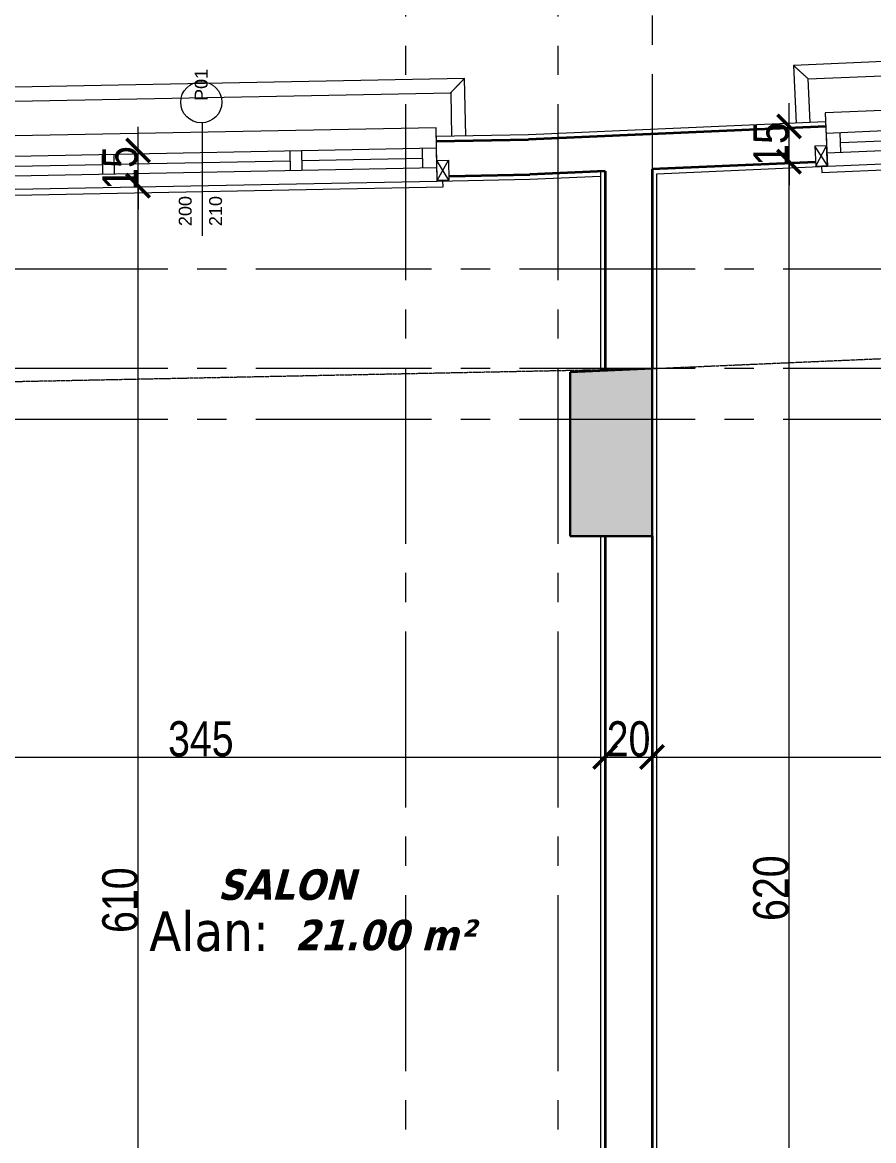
# Model space of a CAD drawing. Header units: millimetres. Extents: x 1373 to 40779, y 1939 to 6439.
# Drawn here: x 14211.8 to 14575, y 4583.9 to 5061 of the extents above; entities that cross this region are included whole.
import ezdxf

# ---------------------------------------------------------------- set-up
doc = ezdxf.new("R2010")
doc.units = ezdxf.units.MM
doc.linetypes.add('IMPORT-CENTER2', pattern=[112.5, 75, -12.5, 12.5, -12.5])
doc.linetypes.add('Sovrapposto', pattern=[0.396875, 0.238125, -0.15875])
for name, color, linetype, lineweight in [('A-AREA-IDEN', 2, 'Continuous', 18), ('A-DETL', 6, 'Continuous', 30), ('A-DETL-GENF', 92, 'Continuous', 18), ('A-GLAZ', 151, 'Continuous', 18), ('A-GLAZ-IDEN', 152, 'Continuous', 18), ('A-GLAZ-SILL', 1, 'Continuous', 9), ('A-WALL', 20, 'Continuous', 9), ('A-WALL-FNSH', 113, 'Continuous', 18), ('ESYA', 3, 'Continuous', 25), ('OLCUIC', 241, 'Continuous', 20), ('S-GRID', 252, 'IMPORT-CENTER2', 5)]:
    doc.layers.add(name, color=color, linetype=linetype, lineweight=lineweight)
doc.styles.add('50', font='arial.ttf', dxfattribs={"width": 0.8})
doc.styles.add('Arial_4', font='arial.ttf', dxfattribs={"height": 5.5})
doc.styles.add('Tahoma_6', font='tahoma.ttf', dxfattribs={"height": 0.17})
doc.styles.add('Tahoma_B_I', font='', dxfattribs={"height": 11})
doc.styles.get('Tahoma_B_I').set_extended_font_data('Tahoma', italic=True, bold=True)
doc.dimstyles.new('NERGİS', dxfattribs={"dimtxt": 15, "dimasz": 10, "dimexe": 20, "dimexo": 150, "dimgap": 0, "dimtad": 1, "dimdec": 0, "dimzin": 1, "dimtxsty": '50', "dimblk": 'ARCHTICK', "dimcen": 0, "dimse1": 1, "dimse2": 1, "dimclrd": 56, "dimclrt": 56, "dimazin": 3, "dimtfac": 1, "dimtdec": 0, "dimtix": 1, "dimtmove": 2, "dimatfit": 2, "dimldrblk": 'DOTSMALL', "dimlwd": 0, "dimlwe": -1, "dimarcsym": 0})

# ---------------------------------------------------------------- blocks, each defined once
blk = doc.blocks.new('Tpl Variable Casement1 - _FRANSUZ-2080562-1_ NORMAL KAT')
at = {"layer": 'A-GLAZ'}
for p, q in [((-166.07, 34.91), (-166.07, 10.35)), ((59.07, 34.91), (-166.07, 34.91)), ((59.07, 10.35), (59.07, 34.91)), ((-160.07, 10.35), (-160.07, 28.91)), ((-160.07, 28.91), (53.07, 28.91)), ((53.07, 28.91), (53.07, 10.35)), ((-153.5, 14.1), (-153.5, -2.95)), ((46.5, 14.1), (-153.5, 14.1)), ((46.5, 14.1), (-153.5, 14.1)), ((-153.5, 14.1), (-153.5, -8.65)), ((46.5, -2.95), (46.5, 14.1)), ((46.5, -8.65), (46.5, 14.1)), ((46.5, 5.35), (-153.5, 5.35)), ((-153.5, 5.35), (-153.5, -2.95)), ((-147.5, -2.95), (-147.5, 5.35)), ((-96, -2.95), (-96, 5.35)), ((-91, -2.95), (-91, 5.35)), ((-16, -2.95), (-16, 5.35)), ((-11, -2.95), (-11, 5.35)), ((40.5, -2.95), (40.5, 5.35)), ((46.5, -2.95), (46.5, 5.35)), ((-158.5, -8.4), (-153.5, 0.1)), ((-153.5, -8.4), (-158.5, 0.1)), ((-158.5, 0.1), (-158.5, -8.4)), ((-153.5, 0.1), (-158.5, 0.1)), ((-153.5, -8.4), (-153.5, 0.1)), ((-147.5, 1.2), (-96, 1.2)), ((-91, 1.2), (-16, 1.2)), ((-11, 1.2), (40.5, 1.2)), ((51.5, -8.4), (46.5, 0.1)), ((46.5, -8.4), (51.5, 0.1)), ((46.5, -8.4), (46.5, 0.1)), ((46.5, 0.1), (51.5, 0.1)), ((51.5, 0.1), (51.5, -8.4)), ((-153.5, -2.95), (46.5, -2.95)), ((-153.5, -2.95), (46.5, -2.95)), ((-158.5, -8.4), (-153.5, -8.4)), ((-156, -8.65), (-156, -11.15)), ((-153.5, -8.65), (46.5, -8.65)), ((51.5, -8.4), (46.5, -8.4)), ((49, -11.15), (49, -8.65)), ((-156, -11.15), (49, -11.15))]:
    blk.add_line(p, q, dxfattribs=at)
for points in [[(-160.07, 28.91), (-160.07, 28.91), (-160.12, 28.96), (-160.29, 29.13), (-160.46, 29.31), (-160.64, 29.49), (-160.81, 29.66), (-160.99, 29.83), (-161.24, 30.08), (-161.51, 30.36), (-161.74, 30.58), (-161.92, 30.76), (-162.1, 30.95), (-162.29, 31.14), (-162.48, 31.33), (-162.68, 31.52), (-162.87, 31.72), (-163.07, 31.91), (-163.26, 32.11), (-163.46, 32.31), (-163.65, 32.5), (-163.84, 32.69), (-164.03, 32.88), (-164.22, 33.06), (-164.4, 33.24), (-164.57, 33.41), (-164.74, 33.58), (-164.95, 33.79), (-165.15, 33.99), (-165.33, 34.17), (-165.49, 34.34), (-165.67, 34.52), (-165.85, 34.69), (-166.02, 34.86), (-166.07, 34.91), (-166.07, 34.91)], [(53.07, 28.91), (53.07, 28.91), (53.12, 28.97), (53.29, 29.13), (53.46, 29.31), (53.64, 29.49), (53.81, 29.66), (53.99, 29.84), (54.24, 30.08), (54.51, 30.35), (54.74, 30.59), (54.92, 30.76), (55.1, 30.95), (55.29, 31.14), (55.48, 31.33), (55.68, 31.52), (55.87, 31.72), (56.07, 31.91), (56.26, 32.11), (56.46, 32.31), (56.65, 32.5), (56.85, 32.69), (57.03, 32.88), (57.22, 33.06), (57.4, 33.24), (57.57, 33.41), (57.73, 33.58), (57.95, 33.79), (58.15, 33.99), (58.32, 34.17), (58.49, 34.34), (58.67, 34.52), (58.85, 34.69), (59.02, 34.86), (59.07, 34.91), (59.07, 34.91)]]:
    blk.add_open_spline(points, degree=3, knots=[0, 0, 0, 0, 0.083333, 0.125, 0.166667, 0.208333, 0.229167, 0.25, 0.291667, 0.333333, 0.354167, 0.375, 0.395833, 0.416667, 0.4375, 0.458333, 0.479167, 0.5, 0.520833, 0.541667, 0.5625, 0.583333, 0.604167, 0.625, 0.645833, 0.666667, 0.6875, 0.708333, 0.75, 0.770833, 0.791667, 0.833333, 0.875, 0.916667, 1, 1, 1, 1], dxfattribs=at)
at = {"layer": 'A-GLAZ-SILL'}
for p, q in [((-153.5, 14.1), (-153.5, 10.47)), ((46.5, 14.1), (-153.5, 14.1)), ((46.5, 10.35), (46.5, 14.1))]:
    blk.add_line(p, q, dxfattribs=at)
blk = doc.blocks.new('_MB_TASLAK_MAHALL_ETİKETİ_50_ÖL1 - _MB_1_100 ODA ETİKETİ 2-1849262-1_ NORMAL KAT')
at = {"layer": 'A-AREA-IDEN', "insert": (-0.1168, 0.0189), "char_height": 0.17, "width": 0.633333, "attachment_point": 1, "style": 'Tahoma_6'}
blk.add_mtext('Alan:', dxfattribs=at)
blk = doc.blocks.new('TR_Pencere_pozu_04_saga_uste_1_5mm - TR_Pencere_pozu_04_saga_uste_1_5mm-1434201-1_ NORMAL KAT')
at = {"layer": 'A-GLAZ-IDEN'}
blk.add_line((0.2924, 0), (-0.1896, 0), dxfattribs=at)
blk.add_circle((0.38, 0.0044), 0.0878, dxfattribs=at)
blk = doc.blocks.new('_ArchTick')
at = {"color": 0, "linetype": 'ByBlock', "const_width": 0.15}
blk.add_lwpolyline([(-0.5, -0.5), (0.5, 0.5)], dxfattribs=at)
blk = doc.blocks.new('*D17725')
at = {"layer": 'Defpoints', "color": 0, "transparency": 16777216}
for p in [(14241.12, 4991.38), (14261.12, 4991.38), (14241.12, 4381.56)]:
    blk.add_point(p, dxfattribs=at)
at = {"layer": 'OLCUIC', "color": 56, "lineweight": 0, "transparency": 16777216}
blk.add_line((14261.12, 4381.56), (14261.12, 4991.38), dxfattribs=at)
at = {"layer": 'OLCUIC', "color": 56, "lineweight": 0, "transparency": 16777216, "xscale": 10, "yscale": 10, "zscale": 10}
for p, rotation in [((14261.12, 4991.38), 90), ((14261.12, 4381.56), 270)]:
    blk.add_blockref('_ArchTick', p, dxfattribs=dict(at, rotation=rotation))
at = {"layer": 'OLCUIC', "color": 56, "transparency": 16777216, "insert": (14253.46, 4686.47), "char_height": 15, "width": 1.1952, "attachment_point": 5, "rotation": 90, "style": '50'}
blk.add_mtext('610', dxfattribs=at)
blk = doc.blocks.new('_DotSmall')
at = {"layer": 'ESYA', "color": 0, "const_width": 0.5}
blk.add_lwpolyline([(-0.0625, 0, 1), (0.0625, 0, 1)], format="xyb", close=True, dxfattribs=at)
blk = doc.blocks.new('*D17726')
at = {"layer": 'Defpoints', "color": 0, "transparency": 16777216}
for p in [(14241.12, 5006.38), (14261.12, 5006.38), (14241.12, 4991.38)]:
    blk.add_point(p, dxfattribs=at)
at = {"layer": 'OLCUIC', "color": 56, "lineweight": 0, "transparency": 16777216}
for p, q in [((14261.12, 5006.38), (14261.12, 5016.38)), ((14261.12, 4991.38), (14261.12, 5006.38)), ((14261.12, 4991.38), (14261.12, 4981.38))]:
    blk.add_line(p, q, dxfattribs=at)
at = {"layer": 'OLCUIC', "color": 56, "lineweight": 0, "transparency": 16777216, "xscale": 10, "yscale": 10, "zscale": 10}
for p, rotation in [((14261.12, 5006.38), 270), ((14261.12, 4991.38), 90)]:
    blk.add_blockref('_ArchTick', p, dxfattribs=dict(at, rotation=rotation))
at = {"layer": 'OLCUIC', "color": 56, "transparency": 16777216, "insert": (14253.46, 4998.88), "char_height": 15, "width": 0.7968, "attachment_point": 5, "rotation": 90, "style": '50'}
blk.add_mtext('15', dxfattribs=at)
blk = doc.blocks.new('*D17738')
at = {"layer": 'Defpoints', "color": 0, "transparency": 16777216}
for p in [(14538.88, 5001.62), (14558.88, 5001.62), (14518.88, 4381.56)]:
    blk.add_point(p, dxfattribs=at)
at = {"layer": 'OLCUIC', "color": 56, "lineweight": 0, "transparency": 16777216}
blk.add_line((14538.88, 4381.56), (14538.88, 5001.62), dxfattribs=at)
at = {"layer": 'OLCUIC', "color": 56, "lineweight": 0, "transparency": 16777216, "xscale": 10, "yscale": 10, "zscale": 10}
for p, rotation in [((14538.88, 5001.62), 90), ((14538.88, 4381.56), 270)]:
    blk.add_blockref('_ArchTick', p, dxfattribs=dict(at, rotation=rotation))
at = {"layer": 'OLCUIC', "color": 56, "transparency": 16777216, "insert": (14531.22, 4691.59), "char_height": 15, "width": 0.7968, "attachment_point": 5, "rotation": 90, "style": '50'}
blk.add_mtext('620', dxfattribs=at)
blk = doc.blocks.new('*D17739')
at = {"layer": 'Defpoints', "color": 0, "transparency": 16777216}
for p in [(14538.88, 5016.61), (14558.88, 5016.61), (14558.88, 5001.62)]:
    blk.add_point(p, dxfattribs=at)
at = {"layer": 'OLCUIC', "color": 56, "lineweight": 0, "transparency": 16777216}
for p, q in [((14538.88, 5016.61), (14538.88, 5026.61)), ((14538.88, 5001.62), (14538.88, 5016.61)), ((14538.88, 5001.62), (14538.88, 4991.62))]:
    blk.add_line(p, q, dxfattribs=at)
at = {"layer": 'OLCUIC', "color": 56, "lineweight": 0, "transparency": 16777216, "xscale": 10, "yscale": 10, "zscale": 10}
for p, rotation in [((14538.88, 5016.61), 270), ((14538.88, 5001.62), 90)]:
    blk.add_blockref('_ArchTick', p, dxfattribs=dict(at, rotation=rotation))
at = {"layer": 'OLCUIC', "color": 56, "transparency": 16777216, "insert": (14531.22, 5009.11), "char_height": 15, "width": 1.1952, "attachment_point": 5, "rotation": 90, "style": '50'}
blk.add_mtext('15', dxfattribs=at)
blk = doc.blocks.new('*D18076')
at = {"layer": 'Defpoints', "color": 0, "transparency": 16777216}
for p in [(14115.42, 4747.55), (14460.42, 4747.55), (14460.42, 4747.55)]:
    blk.add_point(p, dxfattribs=at)
at = {"layer": 'OLCUIC', "color": 56, "lineweight": 0, "transparency": 16777216}
blk.add_line((14115.42, 4747.55), (14460.42, 4747.55), dxfattribs=at)
at = {"layer": 'OLCUIC', "color": 56, "lineweight": 0, "transparency": 16777216, "xscale": 10, "yscale": 10, "zscale": 10, "rotation": 180}
blk.add_blockref('_ArchTick', (14115.42, 4747.55), dxfattribs=at)
at = {"layer": 'OLCUIC', "color": 56, "lineweight": 0, "transparency": 16777216, "xscale": 10, "yscale": 10, "zscale": 10}
blk.add_blockref('_ArchTick', (14460.42, 4747.55), dxfattribs=at)
at = {"layer": 'OLCUIC', "color": 56, "transparency": 16777216, "insert": (14287.92, 4755.22), "char_height": 15, "attachment_point": 5, "style": '50'}
blk.add_mtext('345', dxfattribs=at)
blk = doc.blocks.new('*D18077')
at = {"layer": 'Defpoints', "color": 0, "transparency": 16777216}
for p in [(14460.42, 4747.55), (14480.42, 4747.55), (14480.42, 4747.55)]:
    blk.add_point(p, dxfattribs=at)
at = {"layer": 'OLCUIC', "color": 56, "lineweight": 0, "transparency": 16777216}
blk.add_line((14460.42, 4747.55), (14480.42, 4747.55), dxfattribs=at)
at = {"layer": 'OLCUIC', "color": 56, "lineweight": 0, "transparency": 16777216, "xscale": 10, "yscale": 10, "zscale": 10, "rotation": 180}
blk.add_blockref('_ArchTick', (14460.42, 4747.55), dxfattribs=at)
at = {"layer": 'OLCUIC', "color": 56, "lineweight": 0, "transparency": 16777216, "xscale": 10, "yscale": 10, "zscale": 10}
blk.add_blockref('_ArchTick', (14480.42, 4747.55), dxfattribs=at)
at = {"layer": 'OLCUIC', "color": 56, "transparency": 16777216, "insert": (14470.42, 4755.21), "char_height": 15, "attachment_point": 5, "style": '50'}
blk.add_mtext('20', dxfattribs=at)
blk = doc.blocks.new('*D18078')
at = {"layer": 'Defpoints', "color": 0, "transparency": 16777216}
for p in [(14480.42, 4747.55), (14825.42, 4747.55), (14825.42, 4747.55)]:
    blk.add_point(p, dxfattribs=at)
at = {"layer": 'OLCUIC', "color": 56, "lineweight": 0, "transparency": 16777216}
blk.add_line((14480.42, 4747.55), (14825.42, 4747.55), dxfattribs=at)
at = {"layer": 'OLCUIC', "color": 56, "lineweight": 0, "transparency": 16777216, "xscale": 10, "yscale": 10, "zscale": 10, "rotation": 180}
blk.add_blockref('_ArchTick', (14480.42, 4747.55), dxfattribs=at)
at = {"layer": 'OLCUIC', "color": 56, "lineweight": 0, "transparency": 16777216, "xscale": 10, "yscale": 10, "zscale": 10}
blk.add_blockref('_ArchTick', (14825.42, 4747.55), dxfattribs=at)
at = {"layer": 'OLCUIC', "color": 56, "transparency": 16777216, "insert": (14652.92, 4755.22), "char_height": 15, "attachment_point": 5, "style": '50'}
blk.add_mtext('345', dxfattribs=at)

msp = doc.modelspace()

# ---------------------------------------------------------------- hatches: boundary and pattern name
at = {"layer": 'A-DETL-GENF'}
h = msp.add_hatch(dxfattribs=at)
h.set_pattern_fill('FP_21', color=153, style=0, pattern_type=2)
h.set_pattern_definition([(45, (14411.07, 4456.518), (-17.9605, 17.9605), []), (45, (14429.03, 4456.518), (-17.9605, 17.9605), [12.7, -12.7])])
h.paths.add_polyline_path([(13955.42, 3375.28), (13955.42, 3445.28), (13920.42, 3445.28), (13920.42, 3375.28)])
h.paths.add_polyline_path([(15523.4, 3375.28), (15523.4, 3410.28), (15453.4, 3410.28), (15453.4, 3375.28), (15464.63, 3375.28)])
h.paths.add_polyline_path([(13405.71, 3375.28), (13475.71, 3375.28), (13475.71, 3410.28), (13405.71, 3410.28)])
h.paths.add_polyline_path([(14475.42, 3375.28), (14475.42, 3445.28), (14440.42, 3445.28), (14440.42, 3375.28)])
h.paths.add_polyline_path([(15010.42, 3375.28), (15045.42, 3375.28), (15045.42, 3445.28), (15010.42, 3445.28)])
h.paths.add_polyline_path([(15502.98, 3841.56), (15501.44, 3876.56), (15431.44, 3876.56), (15431.44, 3841.56), (15464.63, 3841.56)])
h.paths.add_polyline_path([(15045.42, 3841.56), (15045.42, 3951.56), (14855.42, 3951.56), (14855.42, 3926.56), (15020.42, 3926.56), (15020.42, 3841.56)])
h.paths.add_polyline_path([(13950.42, 3841.56), (13950.42, 3951.56), (13920.42, 3951.56), (13920.42, 3841.56)])
h.paths.add_polyline_path([(13405.71, 3841.56), (13475.71, 3841.56), (13475.71, 3876.56), (13405.71, 3876.56)])
h.paths.add_polyline_path([(14615.42, 3926.56), (14615.42, 4216.56), (14590.42, 4216.56), (14590.42, 3926.56)])
h.paths.add_polyline_path([(14434.13, 3926.56), (14465.42, 3926.56), (14465.42, 3951.56), (14400.42, 3951.56), (14400.42, 4216.56), (14375.42, 4216.56), (14375.42, 3926.56)])
h.paths.add_polyline_path([(15479.98, 4366.56), (15478.45, 4401.56), (15408.45, 4401.56), (15408.45, 4366.56), (15464.63, 4366.56)])
h.paths.add_polyline_path([(14880.42, 4366.56), (14880.42, 4401.56), (14810.42, 4401.56), (14810.42, 4366.56), (14820.57, 4366.56)])
h.paths.add_polyline_path([(14480.42, 4366.56), (14480.42, 4401.56), (14375.42, 4401.56), (14375.42, 4366.56), (14434.13, 4366.56)])
h.paths.add_polyline_path([(13967.42, 4366.56), (13967.42, 4391.56), (13817.42, 4391.56), (13817.42, 4366.56), (13918.88, 4366.56)])
h.paths.add_polyline_path([(13475.71, 4366.56), (13475.71, 4401.56), (13405.71, 4401.56), (13405.71, 4366.56)])
h.paths.add_polyline_path([(13440.71, 4821.52), (13440.71, 4891.52), (13405.71, 4891.52), (13405.71, 4821.52)])
h.paths.add_polyline_path([(13852.42, 4829.38), (13852.42, 4900.05), (13817.42, 4899.38), (13817.42, 4829.38)])
h.paths.add_polyline_path([(14445.49, 4841.77), (14480.49, 4841.77), (14480.49, 4913.29), (14445.49, 4911.77), (14445.49, 4889.6)])
h.paths.add_polyline_path([(14835.42, 4857.21), (14835.42, 4928.73), (14800.49, 4927.21), (14800.49, 4857.21)])
h.paths.add_polyline_path([(15454.18, 4884.14), (15454.18, 4955.66), (15419.18, 4954.14), (15419.18, 4884.14)])

# ---------------------------------------------------------------- linework, layer by layer
at = {"layer": 'A-DETL'}
for p, q in [((14480.49, 4913.29), (14445.49, 4911.77)), ((14445.49, 4911.77), (14445.49, 4841.77)), ((14480.49, 4911.77), (14480.49, 4913.29)), ((14480.49, 4841.77), (14480.49, 4911.77)), ((14445.49, 4841.77), (14480.49, 4841.77))]:
    msp.add_line(p, q, dxfattribs=at)
at = {"layer": 'A-WALL', "lineweight": 35}
for p, q in [((14554.56, 5016.61), (14427.78, 5011.09)), ((14388.39, 5010.31), (14427.78, 5011.09)), ((14550.21, 5001.4), (14480.42, 4998.37)), ((14393.69, 4995.42), (14428.25, 4996.1)), ((14460.42, 4997.5), (14428.25, 4996.1)), ((14460.42, 4997.5), (14460.42, 4912.41)), ((14480.42, 4998.37), (14480.42, 4913.28)), ((14460.42, 4841.77), (14460.42, 4401.56)), ((14480.42, 4841.77), (14480.42, 4401.56))]:
    msp.add_line(p, q, dxfattribs=at)
at = {"layer": 'A-WALL'}
msp.add_line((14458.42, 4997.41), (14458.42, 4995.41), dxfattribs=at)
at = {"layer": 'A-WALL-FNSH', "color": 7, "lineweight": 9}
for p, q in [((14554.47, 5018.6), (14427.72, 5013.09)), ((14427.72, 5013.09), (14388.35, 5012.31)), ((14482.42, 4996.45), (14555.3, 4999.62)), ((14482.42, 4383.56), (14482.42, 4996.45)), ((14388.73, 4993.32), (14428.32, 4994.1)), ((14428.32, 4994.1), (14458.42, 4995.41)), ((14458.42, 4995.41), (14458.42, 4912.33)), ((14458.42, 4841.77), (14458.42, 4401.56))]:
    msp.add_line(p, q, dxfattribs=at)
at = {"layer": 'S-GRID', "lineweight": 18}
for p, q in [((14375.42, 2926.07), (14375.42, 5376.43)), ((14440.42, 2926.07), (14440.42, 5376.43)), ((14480.49, 5376.43), (14480.49, 2926.07)), ((15961.37, 4955.66), (12987.74, 4955.66)), ((15961.37, 4913.29), (12987.74, 4913.29)), ((15961.37, 4891.52), (12987.74, 4891.52))]:
    msp.add_line(p, q, dxfattribs=at)
at = {"layer": 'S-GRID', "linetype": 'Sovrapposto', "lineweight": 18}
msp.add_lwpolyline([(12970.67, 4830.3), (13023.95, 4883.79), (13405.71, 4891.52), (14480.49, 4913.29), (15454.18, 4955.66), (15896.86, 4974.92)], dxfattribs=at)

# ---------------------------------------------------------------- block references
at = {"layer": 'A-AREA-IDEN', "xscale": 99.99999999999993, "yscale": 99.99999999999993, "zscale": 99.99999999999993}
msp.add_blockref('_MB_TASLAK_MAHALL_ETİKETİ_50_ÖL1 - _MB_1_100 ODA ETİKETİ 2-1849262-1_ NORMAL KAT', (14277.56, 4679.88), dxfattribs=at)
at = {"layer": 'A-GLAZ'}
for p, rotation in [((14708.27, 5014.94), 2.491811543101978), ((14342.07, 5001.06), 1.12690126482655)]:
    msp.add_blockref('Tpl Variable Casement1 - _FRANSUZ-2080562-1_ NORMAL KAT', p, dxfattribs=dict(at, rotation=rotation))
at = {"layer": 'A-GLAZ-IDEN', "xscale": 99.99999999999993, "yscale": 99.99999999999993, "zscale": 99.99999999999993, "rotation": 89.99999999999991}
msp.add_blockref('TR_Pencere_pozu_04_saga_uste_1_5mm - TR_Pencere_pozu_04_saga_uste_1_5mm-1434201-1_ NORMAL KAT', (14288.54, 4988.93), dxfattribs=at)

# ---------------------------------------------------------------- texts
at = {"layer": 'A-AREA-IDEN', "char_height": 13, "attachment_point": 1, "style": 'Tahoma_B_I'}
for s, insert, width in [('SALON', (14295.07, 4699.62), 73.7552), ('21.00 m²', (14327.99, 4678.11), 100.2109)]:
    msp.add_mtext(s, dxfattribs=dict(at, insert=insert, width=width))
at = {"layer": 'A-GLAZ-IDEN', "char_height": 5.5, "width": 14.4304, "attachment_point": 1, "rotation": 90, "style": 'Arial_4'}
for s, insert in [('P01', (14285.32, 5027.49)), ('200', (14278.5, 4974.09)), ('210', (14291.45, 4974.09))]:
    msp.add_mtext(s, dxfattribs=dict(at, insert=insert))

# ---------------------------------------------------------------- dimensions: what is measured, and where the dimension line sits
at = {"layer": 'OLCUIC'}
for base, p1, p2, picture, middle in [((14538.88, 5016.61), (14558.88, 5001.62), (14558.88, 5016.61), '*D17739', (14531.22, 5009.11)), ((14261.12, 5006.38), (14241.12, 4991.38), (14241.12, 5006.38), '*D17726', (14253.46, 4998.88)), ((14538.88, 5001.62), (14518.88, 4381.56), (14558.88, 5001.62), '*D17738', (14531.22, 4691.59)), ((14261.12, 4991.38), (14241.12, 4381.56), (14241.12, 4991.38), '*D17725', (14253.46, 4686.47))]:
    dim = msp.add_linear_dim(base=base, p1=p1, p2=p2, angle=90, dimstyle='NERGİS', dxfattribs=at)
    dim.commit()
    dim.dimension.update_dxf_attribs({"geometry": picture, "text_midpoint": middle})
for base, p1, p2, picture, middle in [((14460.42, 4747.55), (14115.42, 4747.55), (14460.42, 4747.55), '*D18076', (14287.92, 4755.22)), ((14480.42, 4747.55), (14460.42, 4747.55), (14480.42, 4747.55), '*D18077', (14470.42, 4755.21)), ((14825.42, 4747.55), (14480.42, 4747.55), (14825.42, 4747.55), '*D18078', (14652.92, 4755.22))]:
    dim = msp.add_linear_dim(base=base, p1=p1, p2=p2, dimstyle='NERGİS', dxfattribs=at)
    dim.commit()
    dim.dimension.update_dxf_attribs({"geometry": picture, "text_midpoint": middle})

doc.saveas('drawing.dxf')
